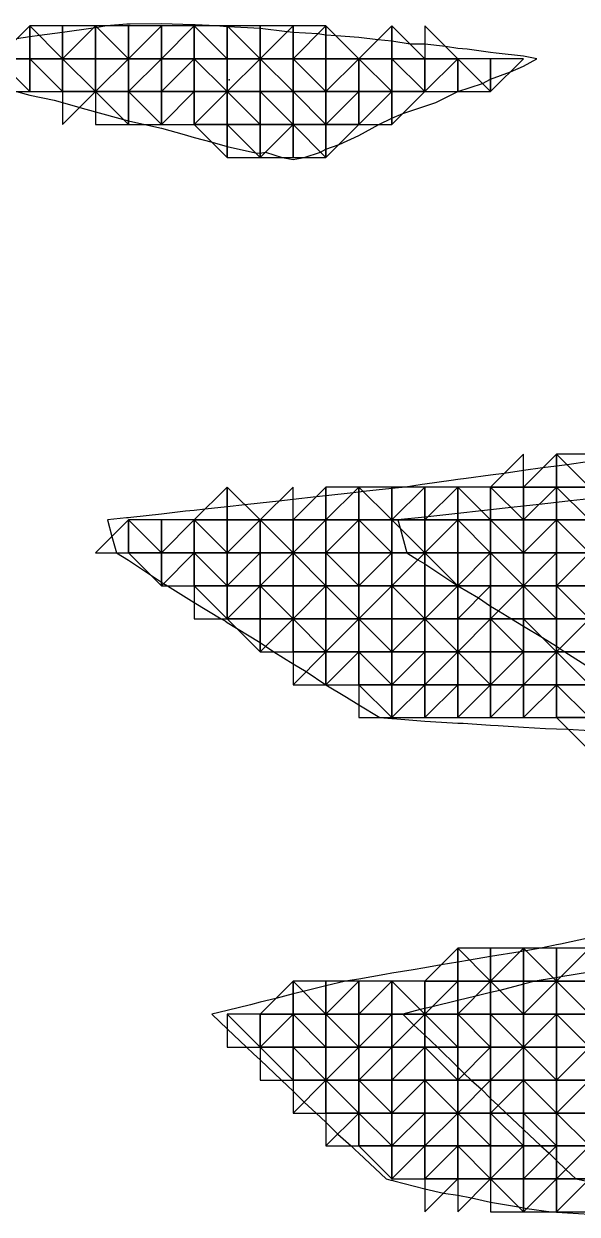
# Model space of a CAD drawing. Header units: metres. Extents: x 4732344 to 4732577, y 2266116 to 2266284.
# Drawn here: x 4732517.69 to 4732526.09, y 2266265.7 to 2266283.76 of the extents above; entities that cross this region are included whole.
import ezdxf

# ---------------------------------------------------------------- set-up
doc = ezdxf.new("R2010")
doc.units = ezdxf.units.M
doc.layers.add('TIN', color=5, linetype='Continuous')

msp = doc.modelspace()

# ---------------------------------------------------------------- linework, layer by layer
at = {"layer": 'lleno', "color": 3}
for points in [[(4732520.612, 2266283.735, 1328.004), (4732520.291, 2266283.747, 1328.001), (4732520.279, 2266283.747, 1328), (4732520.267, 2266283.747, 1328), (4732519.779, 2266283.764, 1327.995), (4732519.303, 2266283.759, 1327.991), (4732519.279, 2266283.759, 1327.991), (4732519.255, 2266283.759, 1327.991), (4732518.946, 2266283.735, 1327.988), (4732518.807, 2266283.707, 1327.987), (4732518.779, 2266283.703, 1327.987), (4732518.741, 2266283.697, 1327.987), (4732518.279, 2266283.635, 1327.983), (4732517.926, 2266283.588, 1327.979), (4732517.779, 2266283.568, 1327.978), (4732517.579, 2266283.535, 1327.976)], [(4732517.579, 2266282.735, 1327.95), (4732517.779, 2266282.682, 1327.95), (4732518.149, 2266282.605, 1327.95), (4732518.279, 2266282.568, 1327.95), (4732518.54, 2266282.496, 1327.95), (4732518.779, 2266282.429, 1327.95), (4732519.202, 2266282.312, 1327.949), (4732519.279, 2266282.291, 1327.949), (4732519.529, 2266282.235, 1327.95), (4732519.779, 2266282.179, 1327.95), (4732520.127, 2266282.083, 1327.95), (4732520.279, 2266282.041, 1327.95), (4732520.548, 2266281.966, 1327.95), (4732520.779, 2266281.902, 1327.949), (4732521.208, 2266281.806, 1327.95), (4732521.279, 2266281.802, 1327.951), (4732521.362, 2266281.818, 1327.952), (4732521.612, 2266281.735, 1327.951), (4732521.779, 2266281.704, 1327.952), (4732521.946, 2266281.735, 1327.955), (4732522.196, 2266281.818, 1327.96), (4732522.279, 2266281.86, 1327.962), (4732522.479, 2266281.935, 1327.967), (4732522.779, 2266282.068, 1327.975), (4732523.079, 2266282.235, 1327.984), (4732523.279, 2266282.335, 1327.989), (4732523.446, 2266282.402, 1327.993), (4732523.779, 2266282.513, 1328), (4732523.946, 2266282.568, 1328.004), (4732524.279, 2266282.735, 1328.013), (4732524.279, 2266282.735, 1328.013), (4732524.654, 2266282.86, 1328.021), (4732524.779, 2266282.922, 1328.025), (4732525.079, 2266283.035, 1328.032), (4732525.279, 2266283.124, 1328.037), (4732525.479, 2266283.235, 1328.043), (4732525.279, 2266283.272, 1328.042), (4732524.862, 2266283.318, 1328.04), (4732524.779, 2266283.328, 1328.04), (4732524.424, 2266283.38, 1328.038), (4732524.279, 2266283.39, 1328.037), (4732524.092, 2266283.422, 1328.036), (4732523.779, 2266283.457, 1328.035), (4732523.557, 2266283.457, 1328.033), (4732523.279, 2266283.501, 1328.031), (4732523.065, 2266283.521, 1328.028), (4732522.779, 2266283.558, 1328.025), (4732522.434, 2266283.58, 1328.022), (4732522.279, 2266283.594, 1328.021), (4732522.157, 2266283.613, 1328.019), (4732521.779, 2266283.635, 1328.015), (4732521.687, 2266283.643, 1328.015), (4732521.279, 2266283.691, 1328.01), (4732520.795, 2266283.719, 1328.006), (4732520.779, 2266283.721, 1328.005), (4732520.612, 2266283.735, 1328.004)], [(4732526.279, 2266277.124, 1328.438), (4732525.94, 2266277.074, 1328.44), (4732525.779, 2266277.052, 1328.44), (4732525.568, 2266277.024, 1328.44), (4732525.279, 2266276.985, 1328.437), (4732524.986, 2266276.942, 1328.434), (4732524.779, 2266276.914, 1328.431), (4732524.408, 2266276.864, 1328.427), (4732524.279, 2266276.848, 1328.426), (4732524.18, 2266276.834, 1328.425), (4732523.779, 2266276.779, 1328.42), (4732523.741, 2266276.773, 1328.42), (4732523.487, 2266276.735, 1328.417), (4732523.279, 2266276.711, 1328.415), (4732522.849, 2266276.665, 1328.409), (4732522.779, 2266276.657, 1328.408), (4732522.691, 2266276.647, 1328.407), (4732522.279, 2266276.603, 1328.405), (4732522.131, 2266276.587, 1328.403), (4732521.779, 2266276.546, 1328.398), (4732521.565, 2266276.521, 1328.395), (4732521.279, 2266276.49, 1328.391), (4732521.049, 2266276.465, 1328.388), (4732520.779, 2266276.436, 1328.384), (4732520.444, 2266276.4, 1328.379), (4732520.279, 2266276.381, 1328.377), (4732520.147, 2266276.367, 1328.375), (4732519.779, 2266276.323, 1328.37), (4732519.317, 2266276.273, 1328.363), (4732519.279, 2266276.269, 1328.363), (4732519.248, 2266276.266, 1328.362), (4732518.961, 2266276.235, 1328.36), (4732519.029, 2266275.985, 1328.358), (4732519.097, 2266275.735, 1328.35), (4732519.279, 2266275.624, 1328.351), (4732519.612, 2266275.402, 1328.35), (4732519.779, 2266275.291, 1328.35), (4732519.813, 2266275.269, 1328.35), (4732519.87, 2266275.235, 1328.35), (4732520.279, 2266274.985, 1328.35), (4732520.688, 2266274.735, 1328.35), (4732520.746, 2266274.702, 1328.35), (4732520.779, 2266274.679, 1328.35), (4732520.922, 2266274.592, 1328.35), (4732521.279, 2266274.374, 1328.35), (4732521.362, 2266274.318, 1328.35), (4732521.487, 2266274.235, 1328.35), (4732521.779, 2266274.051, 1328.35), (4732521.979, 2266273.935, 1328.35), (4732522.279, 2266273.735, 1328.349), (4732522.589, 2266273.545, 1328.35), (4732522.779, 2266273.429, 1328.35)], [(4732526.279, 2266276.555, 1328.592), (4732525.99, 2266276.524, 1328.589), (4732525.779, 2266276.5, 1328.587), (4732525.515, 2266276.471, 1328.586), (4732525.279, 2266276.446, 1328.583), (4732525.09, 2266276.424, 1328.581), (4732524.779, 2266276.39, 1328.576), (4732524.639, 2266276.375, 1328.574), (4732524.279, 2266276.333, 1328.57), (4732523.828, 2266276.284, 1328.564), (4732523.779, 2266276.279, 1328.563), (4732523.37, 2266276.235, 1328.557), (4732523.404, 2266276.11, 1328.562), (4732523.506, 2266275.735, 1328.55), (4732523.676, 2266275.632, 1328.55), (4732523.779, 2266275.568, 1328.55), (4732524.279, 2266275.235, 1328.55), (4732524.596, 2266275.052, 1328.55), (4732524.779, 2266274.929, 1328.55), (4732524.9, 2266274.856, 1328.55), (4732525.097, 2266274.735, 1328.55), (4732525.279, 2266274.624, 1328.55), (4732525.565, 2266274.449, 1328.551), (4732525.779, 2266274.318, 1328.551), (4732525.829, 2266274.285, 1328.551), (4732525.904, 2266274.235, 1328.55), (4732526.279, 2266273.998, 1328.55)], [(4732522.779, 2266273.429, 1328.35), (4732523.097, 2266273.235, 1328.35), (4732523.279, 2266273.222, 1328.354), (4732523.293, 2266273.221, 1328.354), (4732523.779, 2266273.183, 1328.364), (4732524.198, 2266273.154, 1328.373), (4732524.279, 2266273.152, 1328.375), (4732524.364, 2266273.15, 1328.377), (4732524.779, 2266273.123, 1328.388), (4732524.896, 2266273.118, 1328.391), (4732525.279, 2266273.091, 1328.401), (4732525.614, 2266273.07, 1328.41), (4732525.779, 2266273.066, 1328.414), (4732525.954, 2266273.06, 1328.419), (4732526.279, 2266273.04, 1328.427)], [(4732526.279, 2266269.895, 1328.693), (4732525.842, 2266269.798, 1328.688), (4732525.779, 2266269.785, 1328.687), (4732525.736, 2266269.778, 1328.687), (4732525.544, 2266269.735, 1328.683), (4732525.316, 2266269.697, 1328.677), (4732525.279, 2266269.691, 1328.676), (4732525.226, 2266269.682, 1328.674), (4732524.779, 2266269.608, 1328.663), (4732524.46, 2266269.554, 1328.655), (4732524.279, 2266269.524, 1328.65)], [(4732524.279, 2266269.524, 1328.65), (4732524.026, 2266269.482, 1328.643), (4732523.779, 2266269.439, 1328.637), (4732523.604, 2266269.41, 1328.632), (4732523.279, 2266269.356, 1328.624), (4732523.175, 2266269.339, 1328.621), (4732522.779, 2266269.269, 1328.612), (4732522.573, 2266269.235, 1328.608), (4732522.279, 2266269.164, 1328.602), (4732521.934, 2266269.08, 1328.594), (4732521.779, 2266269.042, 1328.59), (4732521.519, 2266268.975, 1328.584), (4732521.279, 2266268.916, 1328.578), (4732521.135, 2266268.879, 1328.575), (4732520.779, 2266268.792, 1328.56), (4732520.544, 2266268.735, 1328.55), (4732520.665, 2266268.621, 1328.55), (4732520.779, 2266268.513, 1328.55), (4732521.073, 2266268.235, 1328.55), (4732521.179, 2266268.135, 1328.55), (4732521.279, 2266268.041, 1328.55), (4732521.603, 2266267.735, 1328.55), (4732521.693, 2266267.649, 1328.55), (4732521.779, 2266267.568, 1328.55), (4732521.946, 2266267.402, 1328.55), (4732522.132, 2266267.235, 1328.55), (4732522.279, 2266267.096, 1328.55), (4732522.46, 2266266.916, 1328.55), (4732522.661, 2266266.735, 1328.55), (4732522.722, 2266266.678, 1328.55), (4732522.779, 2266266.624, 1328.55), (4732523.191, 2266266.235, 1328.55), (4732523.262, 2266266.218, 1328.552), (4732523.279, 2266266.214, 1328.552), (4732523.307, 2266266.207, 1328.553), (4732523.779, 2266266.087, 1328.565), (4732524.063, 2266266.019, 1328.572), (4732524.279, 2266265.991, 1328.579), (4732524.49, 2266265.946, 1328.585), (4732524.779, 2266265.882, 1328.592), (4732525.202, 2266265.812, 1328.606), (4732525.279, 2266265.796, 1328.608), (4732525.329, 2266265.785, 1328.61), (4732525.696, 2266265.735, 1328.622), (4732525.779, 2266265.731, 1328.625), (4732525.783, 2266265.731, 1328.625), (4732526.279, 2266265.7, 1328.642)], [(4732526.279, 2266269.372, 1328.822), (4732525.844, 2266269.3, 1328.814), (4732525.779, 2266269.288, 1328.814), (4732525.733, 2266269.281, 1328.813), (4732525.455, 2266269.235, 1328.806), (4732525.279, 2266269.192, 1328.802), (4732524.917, 2266269.097, 1328.794), (4732524.779, 2266269.064, 1328.791), (4732524.553, 2266269.009, 1328.786), (4732524.279, 2266268.942, 1328.78), (4732523.892, 2266268.848, 1328.77), (4732523.779, 2266268.821, 1328.765), (4732523.71, 2266268.804, 1328.762), (4732523.446, 2266268.735, 1328.75), (4732523.612, 2266268.568, 1328.75), (4732523.779, 2266268.419, 1328.75), (4732523.973, 2266268.235, 1328.75), (4732524.279, 2266267.929, 1328.75), (4732524.379, 2266267.835, 1328.75), (4732524.485, 2266267.735, 1328.75), (4732524.64, 2266267.596, 1328.75), (4732524.779, 2266267.457, 1328.75), (4732524.893, 2266267.349, 1328.75), (4732525.014, 2266267.235, 1328.75), (4732525.279, 2266266.985, 1328.75), (4732525.544, 2266266.735, 1328.75), (4732525.668, 2266266.624, 1328.75), (4732525.779, 2266266.513, 1328.75), (4732525.922, 2266266.378, 1328.75), (4732526.073, 2266266.235, 1328.75), (4732526.246, 2266266.202, 1328.755)]]:
    msp.add_polyline3d(points, dxfattribs=at)
at = {"layer": 'lleno_centroid', "color": 2}
msp.add_point((4732520.81, 2266282.916, 1327.987), dxfattribs=at)
at = {"layer": 'TIN', "color": 5}
for points in [[(4732517.779, 2266283.735, 0.09), (4732517.279, 2266283.235, 0.115), (4732517.779, 2266283.235, 0.12)], [(4732517.779, 2266283.735, 0.09), (4732518.279, 2266283.235, 0.124), (4732518.279, 2266283.735, 0.094)], [(4732517.779, 2266283.735, 0.09), (4732517.779, 2266283.235, 0.12), (4732518.279, 2266283.235, 0.124)], [(4732518.279, 2266283.735, 0.094), (4732518.279, 2266283.235, 0.124), (4732518.779, 2266283.735, 0.098)], [(4732518.779, 2266283.735, 0.098), (4732518.279, 2266283.235, 0.124), (4732518.779, 2266283.235, 0.129)], [(4732518.779, 2266283.735, 0.098), (4732519.279, 2266283.235, 0.134), (4732519.279, 2266283.735, 0.104)], [(4732518.779, 2266283.235, 0.129), (4732519.279, 2266283.235, 0.134), (4732518.779, 2266283.735, 0.098)], [(4732519.279, 2266283.735, 0.104), (4732519.279, 2266283.235, 0.134), (4732519.779, 2266283.735, 0.105)], [(4732519.779, 2266283.735, 0.105), (4732519.279, 2266283.235, 0.134), (4732519.779, 2266283.235, 0.139)], [(4732519.779, 2266283.235, 0.139), (4732520.279, 2266283.235, 0.138), (4732520.279, 2266283.735, 0.102)], [(4732520.279, 2266283.735, 0.102), (4732519.779, 2266283.735, 0.105), (4732519.779, 2266283.235, 0.139)], [(4732520.279, 2266283.735, 0.102), (4732520.779, 2266283.235, 0.135), (4732520.779, 2266283.735, 0.099)], [(4732520.279, 2266283.235, 0.138), (4732520.779, 2266283.235, 0.135), (4732520.279, 2266283.735, 0.102)], [(4732520.779, 2266283.735, 0.099), (4732520.779, 2266283.235, 0.135), (4732521.279, 2266283.235, 0.131)], [(4732521.279, 2266283.235, 0.131), (4732521.279, 2266283.735, 0.097), (4732520.779, 2266283.735, 0.099)], [(4732521.779, 2266283.735, 0.093), (4732521.279, 2266283.735, 0.097), (4732521.279, 2266283.235, 0.131)], [(4732521.279, 2266283.235, 0.131), (4732521.779, 2266283.235, 0.128), (4732521.779, 2266283.735, 0.093)], [(4732521.779, 2266283.235, 0.128), (4732522.279, 2266283.235, 0.123), (4732522.279, 2266283.735, 0.091)], [(4732522.279, 2266283.735, 0.091), (4732521.779, 2266283.735, 0.093), (4732521.779, 2266283.235, 0.128)], [(4732522.279, 2266283.735, 0.091), (4732522.279, 2266283.235, 0.123), (4732522.779, 2266283.235, 0.12)], [(4732523.279, 2266283.735, 0.085), (4732522.779, 2266283.235, 0.12), (4732523.279, 2266283.235, 0.117)], [(4732523.279, 2266283.235, 0.117), (4732523.779, 2266283.235, 0.112), (4732523.279, 2266283.735, 0.085)], [(4732523.779, 2266283.735, 0.085), (4732523.779, 2266283.235, 0.112), (4732524.279, 2266283.235, 0.109)], [(4732517.279, 2266283.235, 0.115), (4732517.279, 2266282.735, 0.097), (4732517.779, 2266282.735, 0.102)], [(4732517.779, 2266282.735, 0.102), (4732517.779, 2266283.235, 0.12), (4732517.279, 2266283.235, 0.115)], [(4732517.779, 2266282.735, 0.102), (4732518.279, 2266282.735, 0.106), (4732517.779, 2266283.235, 0.12)], [(4732518.279, 2266282.735, 0.106), (4732518.279, 2266283.235, 0.124), (4732517.779, 2266283.235, 0.12)], [(4732518.779, 2266283.235, 0.129), (4732518.279, 2266283.235, 0.124), (4732518.779, 2266282.735, 0.111)], [(4732518.779, 2266282.735, 0.111), (4732518.279, 2266283.235, 0.124), (4732518.279, 2266282.735, 0.106)], [(4732518.779, 2266282.735, 0.111), (4732519.279, 2266282.735, 0.116), (4732519.279, 2266283.235, 0.134)], [(4732518.779, 2266282.735, 0.111), (4732519.279, 2266283.235, 0.134), (4732518.779, 2266283.235, 0.129)], [(4732519.279, 2266282.735, 0.116), (4732519.779, 2266282.735, 0.12), (4732519.779, 2266283.235, 0.139)], [(4732519.779, 2266283.235, 0.139), (4732519.279, 2266283.235, 0.134), (4732519.279, 2266282.735, 0.116)], [(4732520.279, 2266282.735, 0.125), (4732520.279, 2266283.235, 0.138), (4732519.779, 2266282.735, 0.12)], [(4732519.779, 2266282.735, 0.12), (4732520.279, 2266283.235, 0.138), (4732519.779, 2266283.235, 0.139)], [(4732520.779, 2266282.735, 0.126), (4732520.279, 2266283.235, 0.138), (4732520.279, 2266282.735, 0.125)], [(4732520.779, 2266282.735, 0.126), (4732520.779, 2266283.235, 0.135), (4732520.279, 2266283.235, 0.138)], [(4732520.779, 2266283.235, 0.135), (4732520.779, 2266282.735, 0.126), (4732521.279, 2266283.235, 0.131)], [(4732521.279, 2266283.235, 0.131), (4732520.779, 2266282.735, 0.126), (4732521.279, 2266282.735, 0.123)], [(4732521.279, 2266283.235, 0.131), (4732521.279, 2266282.735, 0.123), (4732521.779, 2266282.735, 0.118)], [(4732521.779, 2266282.735, 0.118), (4732521.779, 2266283.235, 0.128), (4732521.279, 2266283.235, 0.131)], [(4732521.779, 2266283.235, 0.128), (4732522.279, 2266282.735, 0.115), (4732522.279, 2266283.235, 0.123)], [(4732521.779, 2266282.735, 0.118), (4732522.279, 2266282.735, 0.115), (4732521.779, 2266283.235, 0.128)], [(4732522.779, 2266283.235, 0.12), (4732522.279, 2266282.735, 0.115), (4732522.779, 2266282.735, 0.111)], [(4732522.279, 2266283.235, 0.123), (4732522.279, 2266282.735, 0.115), (4732522.779, 2266283.235, 0.12)], [(4732523.279, 2266282.735, 0.108), (4732522.779, 2266283.235, 0.12), (4732522.779, 2266282.735, 0.111)], [(4732523.279, 2266283.235, 0.117), (4732522.779, 2266283.235, 0.12), (4732523.279, 2266282.735, 0.108)], [(4732523.779, 2266282.735, 0.104), (4732523.779, 2266283.235, 0.112), (4732523.279, 2266283.235, 0.117)], [(4732523.279, 2266283.235, 0.117), (4732523.279, 2266282.735, 0.108), (4732523.779, 2266282.735, 0.104)], [(4732523.779, 2266282.735, 0.104), (4732524.279, 2266283.235, 0.109), (4732523.779, 2266283.235, 0.112)], [(4732524.279, 2266282.735, 0.1), (4732524.279, 2266283.235, 0.109), (4732523.779, 2266282.735, 0.104)], [(4732524.279, 2266283.235, 0.109), (4732524.779, 2266282.735, 0.097), (4732524.779, 2266283.235, 0.105)], [(4732524.279, 2266282.735, 0.1), (4732524.779, 2266282.735, 0.097), (4732524.279, 2266283.235, 0.109)], [(4732525.279, 2266283.235, 0.102), (4732524.779, 2266283.235, 0.105), (4732524.779, 2266282.735, 0.097)], [(4732518.279, 2266282.735, 0.106), (4732518.279, 2266282.235, 0.088), (4732518.779, 2266282.735, 0.111)], [(4732518.779, 2266282.735, 0.111), (4732518.779, 2266282.235, 0.093), (4732519.279, 2266282.235, 0.098)], [(4732519.279, 2266282.235, 0.098), (4732519.279, 2266282.735, 0.116), (4732518.779, 2266282.735, 0.111)], [(4732519.779, 2266282.735, 0.12), (4732519.279, 2266282.735, 0.116), (4732519.779, 2266282.235, 0.102)], [(4732519.779, 2266282.235, 0.102), (4732519.279, 2266282.735, 0.116), (4732519.279, 2266282.235, 0.098)], [(4732520.279, 2266282.735, 0.125), (4732519.779, 2266282.735, 0.12), (4732519.779, 2266282.235, 0.102)], [(4732519.779, 2266282.235, 0.102), (4732520.279, 2266282.235, 0.107), (4732520.279, 2266282.735, 0.125)], [(4732520.279, 2266282.235, 0.107), (4732520.779, 2266282.735, 0.126), (4732520.279, 2266282.735, 0.125)], [(4732520.779, 2266282.235, 0.112), (4732520.779, 2266282.735, 0.126), (4732520.279, 2266282.235, 0.107)], [(4732521.279, 2266282.235, 0.113), (4732521.279, 2266282.735, 0.123), (4732520.779, 2266282.735, 0.126)], [(4732520.779, 2266282.735, 0.126), (4732520.779, 2266282.235, 0.112), (4732521.279, 2266282.235, 0.113)], [(4732521.279, 2266282.735, 0.123), (4732521.779, 2266282.235, 0.11), (4732521.779, 2266282.735, 0.118)], [(4732521.279, 2266282.235, 0.113), (4732521.779, 2266282.235, 0.11), (4732521.279, 2266282.735, 0.123)], [(4732521.779, 2266282.735, 0.118), (4732521.779, 2266282.235, 0.11), (4732522.279, 2266282.235, 0.106)], [(4732522.279, 2266282.235, 0.106), (4732522.279, 2266282.735, 0.115), (4732521.779, 2266282.735, 0.118)], [(4732522.279, 2266282.235, 0.106), (4732522.779, 2266282.235, 0.103), (4732522.779, 2266282.735, 0.111)], [(4732522.779, 2266282.735, 0.111), (4732522.279, 2266282.735, 0.115), (4732522.279, 2266282.235, 0.106)], [(4732522.779, 2266282.735, 0.111), (4732522.779, 2266282.235, 0.103), (4732523.279, 2266282.735, 0.108)], [(4732522.779, 2266282.235, 0.103), (4732523.279, 2266282.235, 0.098), (4732523.279, 2266282.735, 0.108)], [(4732523.779, 2266282.735, 0.104), (4732523.279, 2266282.735, 0.108), (4732523.279, 2266282.235, 0.098)], [(4732520.279, 2266282.235, 0.107), (4732520.779, 2266281.735, 0.094), (4732520.779, 2266282.235, 0.112)], [(4732520.779, 2266282.235, 0.112), (4732520.779, 2266281.735, 0.094), (4732521.279, 2266281.735, 0.098)], [(4732521.279, 2266282.235, 0.113), (4732520.779, 2266282.235, 0.112), (4732521.279, 2266281.735, 0.098)], [(4732521.279, 2266281.735, 0.098), (4732521.779, 2266282.235, 0.11), (4732521.279, 2266282.235, 0.113)], [(4732521.279, 2266281.735, 0.098), (4732521.779, 2266281.735, 0.101), (4732521.779, 2266282.235, 0.11)], [(4732522.279, 2266281.735, 0.098), (4732522.279, 2266282.235, 0.106), (4732521.779, 2266282.235, 0.11)], [(4732521.779, 2266282.235, 0.11), (4732521.779, 2266281.735, 0.101), (4732522.279, 2266281.735, 0.098)], [(4732522.779, 2266282.235, 0.103), (4732522.279, 2266282.235, 0.106), (4732522.279, 2266281.735, 0.098)], [(4732525.279, 2266276.735, 0.341), (4732525.279, 2266277.235, 0.259), (4732524.779, 2266276.735, 0.329)], [(4732525.279, 2266276.735, 0.341), (4732525.779, 2266276.735, 0.352), (4732525.779, 2266277.235, 0.27)], [(4732525.779, 2266277.235, 0.27), (4732526.279, 2266276.735, 0.363), (4732526.279, 2266277.235, 0.282)], [(4732525.779, 2266277.235, 0.27), (4732525.779, 2266276.735, 0.352), (4732526.279, 2266276.735, 0.363)], [(4732520.779, 2266276.235, 0.341), (4732520.779, 2266276.735, 0.239), (4732520.279, 2266276.235, 0.33)], [(4732521.279, 2266276.235, 0.352), (4732520.779, 2266276.735, 0.239), (4732520.779, 2266276.235, 0.341)], [(4732521.279, 2266276.235, 0.352), (4732521.779, 2266276.235, 0.364), (4732521.779, 2266276.735, 0.261)], [(4732522.279, 2266276.735, 0.273), (4732521.779, 2266276.235, 0.364), (4732522.279, 2266276.235, 0.375)], [(4732522.779, 2266276.735, 0.284), (4732522.279, 2266276.735, 0.273), (4732522.279, 2266276.235, 0.375)], [(4732522.279, 2266276.235, 0.375), (4732522.779, 2266276.235, 0.386), (4732522.779, 2266276.735, 0.284)], [(4732522.779, 2266276.735, 0.284), (4732523.279, 2266276.235, 0.398), (4732523.279, 2266276.735, 0.295)], [(4732522.779, 2266276.735, 0.284), (4732522.779, 2266276.235, 0.386), (4732523.279, 2266276.235, 0.398)], [(4732523.779, 2266276.235, 0.409), (4732523.779, 2266276.735, 0.307), (4732523.279, 2266276.235, 0.398)], [(4732523.279, 2266276.235, 0.398), (4732523.779, 2266276.735, 0.307), (4732523.279, 2266276.735, 0.295)], [(4732524.279, 2266276.735, 0.318), (4732523.779, 2266276.735, 0.307), (4732523.779, 2266276.235, 0.409)], [(4732523.779, 2266276.235, 0.409), (4732524.279, 2266276.235, 0.42), (4732524.279, 2266276.735, 0.318)], [(4732524.279, 2266276.735, 0.318), (4732524.279, 2266276.235, 0.42), (4732524.779, 2266276.235, 0.432)], [(4732524.779, 2266276.235, 0.432), (4732524.779, 2266276.735, 0.329), (4732524.279, 2266276.735, 0.318)], [(4732524.779, 2266276.735, 0.329), (4732524.779, 2266276.235, 0.432), (4732525.279, 2266276.235, 0.443)], [(4732525.279, 2266276.235, 0.443), (4732525.279, 2266276.735, 0.341), (4732524.779, 2266276.735, 0.329)], [(4732525.279, 2266276.235, 0.443), (4732525.779, 2266276.235, 0.454), (4732525.779, 2266276.735, 0.352)], [(4732525.779, 2266276.735, 0.352), (4732525.279, 2266276.735, 0.341), (4732525.279, 2266276.235, 0.443)], [(4732525.779, 2266276.735, 0.352), (4732525.779, 2266276.235, 0.454), (4732526.279, 2266276.235, 0.466)], [(4732526.279, 2266276.235, 0.466), (4732526.279, 2266276.735, 0.363), (4732525.779, 2266276.735, 0.352)], [(4732519.279, 2266276.235, 0.307), (4732518.779, 2266275.735, 0.293), (4732519.279, 2266275.735, 0.304)], [(4732519.779, 2266275.735, 0.316), (4732519.779, 2266276.235, 0.318), (4732519.279, 2266276.235, 0.307)], [(4732519.279, 2266276.235, 0.307), (4732519.279, 2266275.735, 0.304), (4732519.779, 2266275.735, 0.316)], [(4732520.279, 2266276.235, 0.33), (4732519.779, 2266275.735, 0.316), (4732520.279, 2266275.735, 0.327)], [(4732520.279, 2266276.235, 0.33), (4732519.779, 2266276.235, 0.318), (4732519.779, 2266275.735, 0.316)], [(4732520.279, 2266275.735, 0.327), (4732520.779, 2266275.735, 0.338), (4732520.279, 2266276.235, 0.33)], [(4732520.279, 2266276.235, 0.33), (4732520.779, 2266275.735, 0.338), (4732520.779, 2266276.235, 0.341)], [(4732520.779, 2266276.235, 0.341), (4732520.779, 2266275.735, 0.338), (4732521.279, 2266276.235, 0.352)], [(4732521.279, 2266276.235, 0.352), (4732520.779, 2266275.735, 0.338), (4732521.279, 2266275.735, 0.35)], [(4732521.779, 2266276.235, 0.364), (4732521.279, 2266276.235, 0.352), (4732521.779, 2266275.735, 0.361)], [(4732521.779, 2266275.735, 0.361), (4732521.279, 2266276.235, 0.352), (4732521.279, 2266275.735, 0.35)], [(4732522.279, 2266276.235, 0.375), (4732521.779, 2266276.235, 0.364), (4732521.779, 2266275.735, 0.361)], [(4732522.279, 2266275.735, 0.372), (4732522.279, 2266276.235, 0.375), (4732521.779, 2266275.735, 0.361)], [(4732522.779, 2266276.235, 0.386), (4732522.279, 2266276.235, 0.375), (4732522.279, 2266275.735, 0.372)], [(4732522.279, 2266275.735, 0.372), (4732522.779, 2266275.735, 0.384), (4732522.779, 2266276.235, 0.386)], [(4732523.279, 2266275.735, 0.395), (4732523.279, 2266276.235, 0.398), (4732522.779, 2266276.235, 0.386)], [(4732522.779, 2266275.735, 0.384), (4732523.279, 2266275.735, 0.395), (4732522.779, 2266276.235, 0.386)], [(4732523.779, 2266276.235, 0.409), (4732523.279, 2266276.235, 0.398), (4732523.779, 2266275.735, 0.406)], [(4732523.779, 2266275.735, 0.406), (4732523.279, 2266276.235, 0.398), (4732523.279, 2266275.735, 0.395)], [(4732523.779, 2266276.235, 0.409), (4732523.779, 2266275.735, 0.406), (4732524.279, 2266276.235, 0.42)], [(4732524.279, 2266276.235, 0.42), (4732523.779, 2266275.735, 0.406), (4732524.279, 2266275.735, 0.418)], [(4732524.779, 2266275.735, 0.429), (4732524.779, 2266276.235, 0.432), (4732524.279, 2266276.235, 0.42)], [(4732524.279, 2266276.235, 0.42), (4732524.279, 2266275.735, 0.418), (4732524.779, 2266275.735, 0.429)], [(4732524.779, 2266276.235, 0.432), (4732525.279, 2266275.735, 0.441), (4732525.279, 2266276.235, 0.443)], [(4732524.779, 2266275.735, 0.429), (4732525.279, 2266275.735, 0.441), (4732524.779, 2266276.235, 0.432)], [(4732525.779, 2266275.735, 0.452), (4732525.779, 2266276.235, 0.454), (4732525.279, 2266275.735, 0.441)], [(4732525.279, 2266275.735, 0.441), (4732525.779, 2266276.235, 0.454), (4732525.279, 2266276.235, 0.443)], [(4732526.279, 2266275.735, 0.463), (4732525.779, 2266276.235, 0.454), (4732525.779, 2266275.735, 0.452)], [(4732526.279, 2266276.235, 0.466), (4732525.779, 2266276.235, 0.454), (4732526.279, 2266275.735, 0.463)], [(4732519.779, 2266275.735, 0.316), (4732519.279, 2266275.735, 0.304), (4732519.779, 2266275.235, 0.298)], [(4732519.779, 2266275.235, 0.298), (4732520.279, 2266275.235, 0.309), (4732520.279, 2266275.735, 0.327)], [(4732520.279, 2266275.735, 0.327), (4732519.779, 2266275.735, 0.316), (4732519.779, 2266275.235, 0.298)], [(4732520.279, 2266275.735, 0.327), (4732520.279, 2266275.235, 0.309), (4732520.779, 2266275.235, 0.32)], [(4732520.779, 2266275.235, 0.32), (4732520.779, 2266275.735, 0.338), (4732520.279, 2266275.735, 0.327)], [(4732521.279, 2266275.735, 0.35), (4732520.779, 2266275.735, 0.338), (4732520.779, 2266275.235, 0.32)], [(4732521.279, 2266275.235, 0.332), (4732521.279, 2266275.735, 0.35), (4732520.779, 2266275.235, 0.32)], [(4732521.779, 2266275.735, 0.361), (4732521.279, 2266275.735, 0.35), (4732521.279, 2266275.235, 0.332)], [(4732521.279, 2266275.235, 0.332), (4732521.779, 2266275.235, 0.343), (4732521.779, 2266275.735, 0.361)], [(4732521.779, 2266275.235, 0.343), (4732522.279, 2266275.235, 0.354), (4732521.779, 2266275.735, 0.361)], [(4732521.779, 2266275.735, 0.361), (4732522.279, 2266275.235, 0.354), (4732522.279, 2266275.735, 0.372)], [(4732522.279, 2266275.735, 0.372), (4732522.279, 2266275.235, 0.354), (4732522.779, 2266275.235, 0.366)], [(4732522.779, 2266275.235, 0.366), (4732522.779, 2266275.735, 0.384), (4732522.279, 2266275.735, 0.372)], [(4732522.779, 2266275.235, 0.366), (4732523.279, 2266275.235, 0.377), (4732523.279, 2266275.735, 0.395)], [(4732522.779, 2266275.235, 0.366), (4732523.279, 2266275.735, 0.395), (4732522.779, 2266275.735, 0.384)], [(4732523.279, 2266275.735, 0.395), (4732523.279, 2266275.235, 0.377), (4732523.779, 2266275.735, 0.406)], [(4732523.779, 2266275.735, 0.406), (4732523.279, 2266275.235, 0.377), (4732523.779, 2266275.235, 0.388)], [(4732524.279, 2266275.235, 0.4), (4732523.779, 2266275.735, 0.406), (4732523.779, 2266275.235, 0.388)], [(4732524.279, 2266275.735, 0.418), (4732523.779, 2266275.735, 0.406), (4732524.279, 2266275.235, 0.4)], [(4732524.779, 2266275.735, 0.429), (4732524.279, 2266275.735, 0.418), (4732524.279, 2266275.235, 0.4)], [(4732524.279, 2266275.235, 0.4), (4732524.779, 2266275.235, 0.411), (4732524.779, 2266275.735, 0.429)], [(4732524.779, 2266275.735, 0.429), (4732524.779, 2266275.235, 0.411), (4732525.279, 2266275.235, 0.422)], [(4732525.279, 2266275.235, 0.422), (4732525.279, 2266275.735, 0.441), (4732524.779, 2266275.735, 0.429)], [(4732525.779, 2266275.735, 0.452), (4732525.279, 2266275.735, 0.441), (4732525.279, 2266275.235, 0.422)], [(4732525.779, 2266275.235, 0.434), (4732525.779, 2266275.735, 0.452), (4732525.279, 2266275.235, 0.422)], [(4732525.779, 2266275.235, 0.434), (4732526.279, 2266275.235, 0.445), (4732526.279, 2266275.735, 0.463)], [(4732526.279, 2266275.735, 0.463), (4732525.779, 2266275.735, 0.452), (4732525.779, 2266275.235, 0.434)], [(4732520.779, 2266274.735, 0.302), (4732520.779, 2266275.235, 0.32), (4732520.279, 2266275.235, 0.309)], [(4732520.779, 2266274.735, 0.302), (4732520.279, 2266275.235, 0.309), (4732520.279, 2266274.735, 0.291)], [(4732521.279, 2266275.235, 0.332), (4732520.779, 2266275.235, 0.32), (4732520.779, 2266274.735, 0.302)], [(4732520.779, 2266274.735, 0.302), (4732521.279, 2266274.735, 0.313), (4732521.279, 2266275.235, 0.332)], [(4732521.779, 2266274.735, 0.325), (4732521.779, 2266275.235, 0.343), (4732521.279, 2266275.235, 0.332)], [(4732521.279, 2266275.235, 0.332), (4732521.279, 2266274.735, 0.313), (4732521.779, 2266274.735, 0.325)], [(4732521.779, 2266274.735, 0.325), (4732522.279, 2266275.235, 0.354), (4732521.779, 2266275.235, 0.343)], [(4732522.279, 2266274.735, 0.336), (4732522.279, 2266275.235, 0.354), (4732521.779, 2266274.735, 0.325)], [(4732522.779, 2266274.735, 0.347), (4732522.279, 2266275.235, 0.354), (4732522.279, 2266274.735, 0.336)], [(4732522.779, 2266274.735, 0.347), (4732522.779, 2266275.235, 0.366), (4732522.279, 2266275.235, 0.354)], [(4732523.279, 2266275.235, 0.377), (4732522.779, 2266275.235, 0.366), (4732522.779, 2266274.735, 0.347)], [(4732523.279, 2266274.735, 0.359), (4732523.279, 2266275.235, 0.377), (4732522.779, 2266274.735, 0.347)], [(4732523.779, 2266275.235, 0.388), (4732523.279, 2266275.235, 0.377), (4732523.779, 2266274.735, 0.37)], [(4732523.779, 2266274.735, 0.37), (4732523.279, 2266275.235, 0.377), (4732523.279, 2266274.735, 0.359)], [(4732523.779, 2266274.735, 0.37), (4732524.279, 2266275.235, 0.4), (4732523.779, 2266275.235, 0.388)], [(4732523.779, 2266274.735, 0.37), (4732524.279, 2266274.735, 0.381), (4732524.279, 2266275.235, 0.4)], [(4732524.779, 2266275.235, 0.411), (4732524.279, 2266275.235, 0.4), (4732524.279, 2266274.735, 0.381)], [(4732524.779, 2266274.735, 0.393), (4732524.779, 2266275.235, 0.411), (4732524.279, 2266274.735, 0.381)], [(4732524.779, 2266274.735, 0.393), (4732525.279, 2266274.735, 0.404), (4732525.279, 2266275.235, 0.422)], [(4732525.279, 2266275.235, 0.422), (4732524.779, 2266275.235, 0.411), (4732524.779, 2266274.735, 0.393)], [(4732525.779, 2266274.735, 0.415), (4732525.779, 2266275.235, 0.434), (4732525.279, 2266275.235, 0.422)], [(4732525.279, 2266275.235, 0.422), (4732525.279, 2266274.735, 0.404), (4732525.779, 2266274.735, 0.415)], [(4732526.279, 2266274.735, 0.427), (4732526.279, 2266275.235, 0.445), (4732525.779, 2266275.235, 0.434)], [(4732526.279, 2266274.735, 0.427), (4732525.779, 2266275.235, 0.434), (4732525.779, 2266274.735, 0.415)], [(4732521.279, 2266274.235, 0.295), (4732521.279, 2266274.735, 0.313), (4732520.779, 2266274.735, 0.302)], [(4732521.279, 2266274.235, 0.295), (4732521.779, 2266274.235, 0.307), (4732521.779, 2266274.735, 0.325)], [(4732521.779, 2266274.735, 0.325), (4732521.279, 2266274.735, 0.313), (4732521.279, 2266274.235, 0.295)], [(4732521.779, 2266274.235, 0.307), (4732522.279, 2266274.235, 0.318), (4732521.779, 2266274.735, 0.325)], [(4732521.779, 2266274.735, 0.325), (4732522.279, 2266274.235, 0.318), (4732522.279, 2266274.735, 0.336)], [(4732522.279, 2266274.735, 0.336), (4732522.279, 2266274.235, 0.318), (4732522.779, 2266274.735, 0.347)], [(4732522.279, 2266274.235, 0.318), (4732522.779, 2266274.235, 0.329), (4732522.779, 2266274.735, 0.347)], [(4732522.779, 2266274.735, 0.347), (4732522.779, 2266274.235, 0.329), (4732523.279, 2266274.235, 0.341)], [(4732522.779, 2266274.735, 0.347), (4732523.279, 2266274.235, 0.341), (4732523.279, 2266274.735, 0.359)], [(4732523.279, 2266274.235, 0.341), (4732523.779, 2266274.235, 0.352), (4732523.779, 2266274.735, 0.37)], [(4732523.279, 2266274.735, 0.359), (4732523.279, 2266274.235, 0.341), (4732523.779, 2266274.735, 0.37)], [(4732523.779, 2266274.735, 0.37), (4732524.279, 2266274.235, 0.363), (4732524.279, 2266274.735, 0.381)], [(4732523.779, 2266274.235, 0.352), (4732524.279, 2266274.235, 0.363), (4732523.779, 2266274.735, 0.37)], [(4732524.779, 2266274.735, 0.393), (4732524.279, 2266274.735, 0.381), (4732524.279, 2266274.235, 0.363)], [(4732524.779, 2266274.235, 0.375), (4732524.779, 2266274.735, 0.393), (4732524.279, 2266274.235, 0.363)], [(4732525.279, 2266274.235, 0.386), (4732525.279, 2266274.735, 0.404), (4732524.779, 2266274.735, 0.393)], [(4732525.279, 2266274.235, 0.386), (4732524.779, 2266274.735, 0.393), (4732524.779, 2266274.235, 0.375)], [(4732525.779, 2266274.735, 0.415), (4732525.279, 2266274.735, 0.404), (4732525.779, 2266274.235, 0.397)], [(4732525.279, 2266274.735, 0.404), (4732525.279, 2266274.235, 0.386), (4732525.779, 2266274.235, 0.397)], [(4732525.779, 2266274.235, 0.397), (4732526.279, 2266274.735, 0.427), (4732525.779, 2266274.735, 0.415)], [(4732526.279, 2266274.235, 0.409), (4732526.279, 2266274.735, 0.427), (4732525.779, 2266274.235, 0.397)], [(4732521.779, 2266273.735, 0.288), (4732522.279, 2266274.235, 0.318), (4732521.779, 2266274.235, 0.307)], [(4732522.279, 2266273.735, 0.3), (4732522.279, 2266274.235, 0.318), (4732521.779, 2266273.735, 0.288)], [(4732522.279, 2266273.735, 0.3), (4732522.779, 2266273.735, 0.311), (4732522.779, 2266274.235, 0.329)], [(4732522.779, 2266274.235, 0.329), (4732522.279, 2266274.235, 0.318), (4732522.279, 2266273.735, 0.3)], [(4732522.779, 2266274.235, 0.329), (4732522.779, 2266273.735, 0.311), (4732523.279, 2266273.735, 0.322)], [(4732523.279, 2266273.735, 0.322), (4732523.279, 2266274.235, 0.341), (4732522.779, 2266274.235, 0.329)], [(4732523.279, 2266273.735, 0.322), (4732523.779, 2266273.735, 0.334), (4732523.779, 2266274.235, 0.352)], [(4732523.779, 2266274.235, 0.352), (4732523.279, 2266274.235, 0.341), (4732523.279, 2266273.735, 0.322)], [(4732523.779, 2266273.735, 0.334), (4732524.279, 2266273.735, 0.345), (4732524.279, 2266274.235, 0.363)], [(4732524.279, 2266274.235, 0.363), (4732523.779, 2266274.235, 0.352), (4732523.779, 2266273.735, 0.334)], [(4732524.279, 2266273.735, 0.345), (4732524.779, 2266273.735, 0.356), (4732524.279, 2266274.235, 0.363)], [(4732524.279, 2266274.235, 0.363), (4732524.779, 2266273.735, 0.356), (4732524.779, 2266274.235, 0.375)], [(4732524.779, 2266273.735, 0.356), (4732525.279, 2266273.735, 0.368), (4732525.279, 2266274.235, 0.386)], [(4732524.779, 2266274.235, 0.375), (4732524.779, 2266273.735, 0.356), (4732525.279, 2266274.235, 0.386)], [(4732525.279, 2266273.735, 0.368), (4732525.779, 2266273.735, 0.379), (4732525.779, 2266274.235, 0.397)], [(4732525.779, 2266274.235, 0.397), (4732525.279, 2266274.235, 0.386), (4732525.279, 2266273.735, 0.368)], [(4732526.279, 2266273.735, 0.39), (4732526.279, 2266274.235, 0.409), (4732525.779, 2266274.235, 0.397)], [(4732525.779, 2266274.235, 0.397), (4732525.779, 2266273.735, 0.379), (4732526.279, 2266273.735, 0.39)], [(4732522.779, 2266273.735, 0.311), (4732523.279, 2266273.235, 0.304), (4732523.279, 2266273.735, 0.322)], [(4732522.779, 2266273.735, 0.311), (4732522.779, 2266273.235, 0.293), (4732523.279, 2266273.235, 0.304)], [(4732523.779, 2266273.735, 0.334), (4732523.279, 2266273.235, 0.304), (4732523.779, 2266273.235, 0.316)], [(4732523.279, 2266273.735, 0.322), (4732523.279, 2266273.235, 0.304), (4732523.779, 2266273.735, 0.334)], [(4732524.279, 2266273.735, 0.345), (4732523.779, 2266273.735, 0.334), (4732523.779, 2266273.235, 0.316)], [(4732523.779, 2266273.235, 0.316), (4732524.279, 2266273.235, 0.327), (4732524.279, 2266273.735, 0.345)], [(4732524.779, 2266273.735, 0.356), (4732524.279, 2266273.235, 0.327), (4732524.779, 2266273.235, 0.338)], [(4732524.779, 2266273.735, 0.356), (4732524.279, 2266273.735, 0.345), (4732524.279, 2266273.235, 0.327)], [(4732524.779, 2266273.235, 0.338), (4732525.279, 2266273.235, 0.35), (4732525.279, 2266273.735, 0.368)], [(4732525.279, 2266273.735, 0.368), (4732524.779, 2266273.735, 0.356), (4732524.779, 2266273.235, 0.338)], [(4732525.279, 2266273.235, 0.35), (4732525.779, 2266273.235, 0.361), (4732525.779, 2266273.735, 0.379)], [(4732525.779, 2266273.735, 0.379), (4732525.279, 2266273.735, 0.368), (4732525.279, 2266273.235, 0.35)], [(4732526.279, 2266273.235, 0.372), (4732526.279, 2266273.735, 0.39), (4732525.779, 2266273.735, 0.379)], [(4732525.779, 2266273.735, 0.379), (4732525.779, 2266273.235, 0.361), (4732526.279, 2266273.235, 0.372)], [(4732525.779, 2266273.235, 0.361), (4732526.279, 2266272.735, 0.187), (4732526.279, 2266273.235, 0.372)], [(4732524.279, 2266269.235, 0.459), (4732524.279, 2266269.735, 0.357), (4732523.779, 2266269.235, 0.442)], [(4732524.779, 2266269.235, 0.476), (4732524.279, 2266269.735, 0.357), (4732524.279, 2266269.235, 0.459)], [(4732524.779, 2266269.735, 0.374), (4732524.279, 2266269.735, 0.357), (4732524.779, 2266269.235, 0.476)], [(4732524.779, 2266269.735, 0.374), (4732524.779, 2266269.235, 0.476), (4732525.279, 2266269.735, 0.391)], [(4732525.279, 2266269.735, 0.391), (4732524.779, 2266269.235, 0.476), (4732525.279, 2266269.235, 0.494)], [(4732525.779, 2266269.235, 0.511), (4732525.279, 2266269.735, 0.391), (4732525.279, 2266269.235, 0.494)], [(4732525.779, 2266269.235, 0.511), (4732525.779, 2266269.735, 0.408), (4732525.279, 2266269.735, 0.391)], [(4732526.279, 2266269.235, 0.528), (4732526.279, 2266269.735, 0.426), (4732525.779, 2266269.235, 0.511)], [(4732526.279, 2266269.735, 0.426), (4732525.779, 2266269.735, 0.408), (4732525.779, 2266269.235, 0.511)], [(4732521.279, 2266268.735, 0.425), (4732521.779, 2266268.735, 0.443), (4732521.779, 2266269.235, 0.373)], [(4732521.779, 2266269.235, 0.373), (4732522.279, 2266268.735, 0.46), (4732522.279, 2266269.235, 0.39)], [(4732521.779, 2266269.235, 0.373), (4732521.779, 2266268.735, 0.443), (4732522.279, 2266268.735, 0.46)], [(4732522.279, 2266268.735, 0.46), (4732522.779, 2266268.735, 0.477), (4732522.779, 2266269.235, 0.407)], [(4732522.779, 2266269.235, 0.407), (4732522.279, 2266269.235, 0.39), (4732522.279, 2266268.735, 0.46)], [(4732522.779, 2266269.235, 0.407), (4732522.779, 2266268.735, 0.477), (4732523.279, 2266269.235, 0.425)], [(4732523.279, 2266269.235, 0.425), (4732522.779, 2266268.735, 0.477), (4732523.279, 2266268.735, 0.494)], [(4732523.779, 2266268.735, 0.512), (4732523.279, 2266269.235, 0.425), (4732523.279, 2266268.735, 0.494)], [(4732523.779, 2266268.735, 0.512), (4732523.779, 2266269.235, 0.442), (4732523.279, 2266269.235, 0.425)], [(4732523.779, 2266268.735, 0.512), (4732524.279, 2266268.735, 0.529), (4732524.279, 2266269.235, 0.459)], [(4732524.279, 2266269.235, 0.459), (4732523.779, 2266269.235, 0.442), (4732523.779, 2266268.735, 0.512)], [(4732524.279, 2266268.735, 0.529), (4732524.779, 2266269.235, 0.476), (4732524.279, 2266269.235, 0.459)], [(4732524.779, 2266268.735, 0.546), (4732524.779, 2266269.235, 0.476), (4732524.279, 2266268.735, 0.529)], [(4732525.279, 2266268.735, 0.563), (4732524.779, 2266269.235, 0.476), (4732524.779, 2266268.735, 0.546)], [(4732525.279, 2266269.235, 0.494), (4732524.779, 2266269.235, 0.476), (4732525.279, 2266268.735, 0.563)], [(4732525.279, 2266269.235, 0.494), (4732525.279, 2266268.735, 0.563), (4732525.779, 2266269.235, 0.511)], [(4732525.779, 2266269.235, 0.511), (4732525.279, 2266268.735, 0.563), (4732525.779, 2266268.735, 0.581)], [(4732526.279, 2266268.735, 0.598), (4732526.279, 2266269.235, 0.528), (4732525.779, 2266269.235, 0.511)], [(4732525.779, 2266269.235, 0.511), (4732525.779, 2266268.735, 0.581), (4732526.279, 2266268.735, 0.598)], [(4732521.279, 2266268.235, 0.407), (4732521.279, 2266268.735, 0.425), (4732520.779, 2266268.735, 0.408)], [(4732521.279, 2266268.235, 0.407), (4732520.779, 2266268.735, 0.408), (4732520.779, 2266268.235, 0.39)], [(4732521.779, 2266268.735, 0.443), (4732521.279, 2266268.235, 0.407), (4732521.779, 2266268.235, 0.425)], [(4732521.279, 2266268.735, 0.425), (4732521.279, 2266268.235, 0.407), (4732521.779, 2266268.735, 0.443)], [(4732521.779, 2266268.735, 0.443), (4732521.779, 2266268.235, 0.425), (4732522.279, 2266268.235, 0.442)], [(4732522.279, 2266268.235, 0.442), (4732522.279, 2266268.735, 0.46), (4732521.779, 2266268.735, 0.443)], [(4732522.279, 2266268.735, 0.46), (4732522.779, 2266268.235, 0.459), (4732522.779, 2266268.735, 0.477)], [(4732522.279, 2266268.235, 0.442), (4732522.779, 2266268.235, 0.459), (4732522.279, 2266268.735, 0.46)], [(4732523.279, 2266268.235, 0.476), (4732523.279, 2266268.735, 0.494), (4732522.779, 2266268.235, 0.459)], [(4732523.279, 2266268.735, 0.494), (4732522.779, 2266268.735, 0.477), (4732522.779, 2266268.235, 0.459)], [(4732523.779, 2266268.735, 0.512), (4732523.279, 2266268.735, 0.494), (4732523.279, 2266268.235, 0.476)], [(4732523.279, 2266268.235, 0.476), (4732523.779, 2266268.235, 0.493), (4732523.779, 2266268.735, 0.512)], [(4732524.279, 2266268.235, 0.511), (4732524.279, 2266268.735, 0.529), (4732523.779, 2266268.735, 0.512)], [(4732523.779, 2266268.735, 0.512), (4732523.779, 2266268.235, 0.493), (4732524.279, 2266268.235, 0.511)], [(4732524.779, 2266268.735, 0.546), (4732524.279, 2266268.735, 0.529), (4732524.779, 2266268.235, 0.528)], [(4732524.779, 2266268.235, 0.528), (4732524.279, 2266268.735, 0.529), (4732524.279, 2266268.235, 0.511)], [(4732525.279, 2266268.235, 0.545), (4732525.279, 2266268.735, 0.563), (4732524.779, 2266268.735, 0.546)], [(4732524.779, 2266268.735, 0.546), (4732524.779, 2266268.235, 0.528), (4732525.279, 2266268.235, 0.545)], [(4732525.779, 2266268.235, 0.562), (4732525.779, 2266268.735, 0.581), (4732525.279, 2266268.235, 0.545)], [(4732525.779, 2266268.735, 0.581), (4732525.279, 2266268.735, 0.563), (4732525.279, 2266268.235, 0.545)], [(4732526.279, 2266268.235, 0.58), (4732525.779, 2266268.735, 0.581), (4732525.779, 2266268.235, 0.562)], [(4732526.279, 2266268.735, 0.598), (4732525.779, 2266268.735, 0.581), (4732526.279, 2266268.235, 0.58)], [(4732521.279, 2266267.735, 0.389), (4732521.779, 2266267.735, 0.406), (4732521.279, 2266268.235, 0.407)], [(4732521.279, 2266268.235, 0.407), (4732521.779, 2266267.735, 0.406), (4732521.779, 2266268.235, 0.425)], [(4732521.779, 2266268.235, 0.425), (4732521.779, 2266267.735, 0.406), (4732522.279, 2266267.735, 0.424)], [(4732522.279, 2266268.235, 0.442), (4732521.779, 2266268.235, 0.425), (4732522.279, 2266267.735, 0.424)], [(4732522.279, 2266267.735, 0.424), (4732522.779, 2266267.735, 0.441), (4732522.779, 2266268.235, 0.459)], [(4732522.279, 2266267.735, 0.424), (4732522.779, 2266268.235, 0.459), (4732522.279, 2266268.235, 0.442)], [(4732523.279, 2266268.235, 0.476), (4732522.779, 2266268.235, 0.459), (4732522.779, 2266267.735, 0.441)], [(4732522.779, 2266267.735, 0.441), (4732523.279, 2266267.735, 0.458), (4732523.279, 2266268.235, 0.476)], [(4732523.279, 2266267.735, 0.458), (4732523.779, 2266267.735, 0.475), (4732523.779, 2266268.235, 0.493)], [(4732523.279, 2266268.235, 0.476), (4732523.279, 2266267.735, 0.458), (4732523.779, 2266268.235, 0.493)], [(4732524.279, 2266267.735, 0.493), (4732523.779, 2266268.235, 0.493), (4732523.779, 2266267.735, 0.475)], [(4732524.279, 2266268.235, 0.511), (4732523.779, 2266268.235, 0.493), (4732524.279, 2266267.735, 0.493)], [(4732524.279, 2266267.735, 0.493), (4732524.779, 2266268.235, 0.528), (4732524.279, 2266268.235, 0.511)], [(4732524.279, 2266267.735, 0.493), (4732524.779, 2266267.735, 0.51), (4732524.779, 2266268.235, 0.528)], [(4732524.779, 2266267.735, 0.51), (4732525.279, 2266268.235, 0.545), (4732524.779, 2266268.235, 0.528)], [(4732525.279, 2266267.735, 0.527), (4732525.279, 2266268.235, 0.545), (4732524.779, 2266267.735, 0.51)], [(4732525.279, 2266268.235, 0.545), (4732525.279, 2266267.735, 0.527), (4732525.779, 2266267.735, 0.544)], [(4732525.279, 2266268.235, 0.545), (4732525.779, 2266267.735, 0.544), (4732525.779, 2266268.235, 0.562)], [(4732525.779, 2266268.235, 0.562), (4732525.779, 2266267.735, 0.544), (4732526.279, 2266268.235, 0.58)], [(4732525.779, 2266267.735, 0.544), (4732526.279, 2266267.735, 0.561), (4732526.279, 2266268.235, 0.58)], [(4732522.279, 2266267.735, 0.424), (4732521.779, 2266267.235, 0.388), (4732522.279, 2266267.235, 0.405)], [(4732522.279, 2266267.735, 0.424), (4732521.779, 2266267.735, 0.406), (4732521.779, 2266267.235, 0.388)], [(4732522.279, 2266267.235, 0.405), (4732522.779, 2266267.235, 0.423), (4732522.279, 2266267.735, 0.424)], [(4732522.779, 2266267.235, 0.423), (4732522.779, 2266267.735, 0.441), (4732522.279, 2266267.735, 0.424)], [(4732523.279, 2266267.235, 0.44), (4732523.279, 2266267.735, 0.458), (4732522.779, 2266267.735, 0.441)], [(4732522.779, 2266267.735, 0.441), (4732522.779, 2266267.235, 0.423), (4732523.279, 2266267.235, 0.44)], [(4732523.279, 2266267.235, 0.44), (4732523.779, 2266267.235, 0.457), (4732523.779, 2266267.735, 0.475)], [(4732523.779, 2266267.735, 0.475), (4732523.279, 2266267.735, 0.458), (4732523.279, 2266267.235, 0.44)], [(4732524.279, 2266267.235, 0.474), (4732523.779, 2266267.735, 0.475), (4732523.779, 2266267.235, 0.457)], [(4732524.279, 2266267.235, 0.474), (4732524.279, 2266267.735, 0.493), (4732523.779, 2266267.735, 0.475)], [(4732524.779, 2266267.735, 0.51), (4732524.279, 2266267.735, 0.493), (4732524.279, 2266267.235, 0.474)], [(4732524.279, 2266267.235, 0.474), (4732524.779, 2266267.235, 0.492), (4732524.779, 2266267.735, 0.51)], [(4732525.279, 2266267.235, 0.509), (4732525.279, 2266267.735, 0.527), (4732524.779, 2266267.235, 0.492)], [(4732525.279, 2266267.735, 0.527), (4732524.779, 2266267.735, 0.51), (4732524.779, 2266267.235, 0.492)], [(4732525.279, 2266267.235, 0.509), (4732525.779, 2266267.235, 0.526), (4732525.279, 2266267.735, 0.527)], [(4732525.279, 2266267.735, 0.527), (4732525.779, 2266267.235, 0.526), (4732525.779, 2266267.735, 0.544)], [(4732525.779, 2266267.735, 0.544), (4732525.779, 2266267.235, 0.526), (4732526.279, 2266267.735, 0.561)], [(4732526.279, 2266267.735, 0.561), (4732525.779, 2266267.235, 0.526), (4732526.279, 2266267.235, 0.543)], [(4732522.279, 2266267.235, 0.405), (4732522.279, 2266266.735, 0.387), (4732522.779, 2266267.235, 0.423)], [(4732522.779, 2266267.235, 0.423), (4732522.279, 2266266.735, 0.387), (4732522.779, 2266266.735, 0.404)], [(4732523.279, 2266267.235, 0.44), (4732522.779, 2266267.235, 0.423), (4732523.279, 2266266.735, 0.422)], [(4732523.279, 2266266.735, 0.422), (4732522.779, 2266267.235, 0.423), (4732522.779, 2266266.735, 0.404)], [(4732523.279, 2266266.735, 0.422), (4732523.779, 2266267.235, 0.457), (4732523.279, 2266267.235, 0.44)], [(4732523.279, 2266266.735, 0.422), (4732523.779, 2266266.735, 0.439), (4732523.779, 2266267.235, 0.457)], [(4732523.779, 2266267.235, 0.457), (4732523.779, 2266266.735, 0.439), (4732524.279, 2266267.235, 0.474)], [(4732524.279, 2266267.235, 0.474), (4732523.779, 2266266.735, 0.439), (4732524.279, 2266266.735, 0.456)], [(4732524.279, 2266267.235, 0.474), (4732524.279, 2266266.735, 0.456), (4732524.779, 2266266.735, 0.473)], [(4732524.779, 2266266.735, 0.473), (4732524.779, 2266267.235, 0.492), (4732524.279, 2266267.235, 0.474)], [(4732524.779, 2266267.235, 0.492), (4732525.279, 2266266.735, 0.491), (4732525.279, 2266267.235, 0.509)], [(4732524.779, 2266266.735, 0.473), (4732525.279, 2266266.735, 0.491), (4732524.779, 2266267.235, 0.492)], [(4732525.779, 2266266.735, 0.508), (4732525.779, 2266267.235, 0.526), (4732525.279, 2266267.235, 0.509)], [(4732525.279, 2266267.235, 0.509), (4732525.279, 2266266.735, 0.491), (4732525.779, 2266266.735, 0.508)], [(4732525.779, 2266267.235, 0.526), (4732525.779, 2266266.735, 0.508), (4732526.279, 2266266.735, 0.525)], [(4732526.279, 2266267.235, 0.543), (4732525.779, 2266267.235, 0.526), (4732526.279, 2266266.735, 0.525)], [(4732523.279, 2266266.235, 0.403), (4732523.279, 2266266.735, 0.422), (4732522.779, 2266266.735, 0.404)], [(4732523.779, 2266266.735, 0.439), (4732523.279, 2266266.735, 0.422), (4732523.279, 2266266.235, 0.403)], [(4732523.279, 2266266.235, 0.403), (4732523.779, 2266266.235, 0.421), (4732523.779, 2266266.735, 0.439)], [(4732524.279, 2266266.235, 0.438), (4732524.279, 2266266.735, 0.456), (4732523.779, 2266266.235, 0.421)], [(4732524.279, 2266266.735, 0.456), (4732523.779, 2266266.735, 0.439), (4732523.779, 2266266.235, 0.421)], [(4732524.279, 2266266.735, 0.456), (4732524.779, 2266266.235, 0.455), (4732524.779, 2266266.735, 0.473)], [(4732524.279, 2266266.735, 0.456), (4732524.279, 2266266.235, 0.438), (4732524.779, 2266266.235, 0.455)], [(4732525.279, 2266266.235, 0.472), (4732525.279, 2266266.735, 0.491), (4732524.779, 2266266.235, 0.455)], [(4732524.779, 2266266.235, 0.455), (4732525.279, 2266266.735, 0.491), (4732524.779, 2266266.735, 0.473)], [(4732525.779, 2266266.735, 0.508), (4732525.279, 2266266.735, 0.491), (4732525.279, 2266266.235, 0.472)], [(4732525.279, 2266266.235, 0.472), (4732525.779, 2266266.235, 0.49), (4732525.779, 2266266.735, 0.508)], [(4732526.279, 2266266.735, 0.525), (4732525.779, 2266266.235, 0.49), (4732526.279, 2266266.235, 0.507)], [(4732526.279, 2266266.735, 0.525), (4732525.779, 2266266.735, 0.508), (4732525.779, 2266266.235, 0.49)], [(4732524.279, 2266266.235, 0.438), (4732523.779, 2266266.235, 0.421), (4732523.779, 2266265.735, 0.35)], [(4732524.779, 2266266.235, 0.455), (4732524.279, 2266266.235, 0.438), (4732524.279, 2266265.735, 0.36)], [(4732525.279, 2266266.235, 0.472), (4732524.779, 2266266.235, 0.455), (4732525.279, 2266265.735, 0.39)], [(4732525.279, 2266265.735, 0.39), (4732524.779, 2266266.235, 0.455), (4732524.779, 2266265.735, 0.377)], [(4732525.279, 2266265.735, 0.39), (4732525.779, 2266265.735, 0.402), (4732525.779, 2266266.235, 0.49)], [(4732525.279, 2266265.735, 0.39), (4732525.779, 2266266.235, 0.49), (4732525.279, 2266266.235, 0.472)], [(4732526.279, 2266266.235, 0.507), (4732525.779, 2266266.235, 0.49), (4732525.779, 2266265.735, 0.402)], [(4732526.279, 2266265.735, 0.42), (4732526.279, 2266266.235, 0.507), (4732525.779, 2266265.735, 0.402)]]:
    msp.add_3dface(points, dxfattribs=at)

doc.saveas('drawing.dxf')
